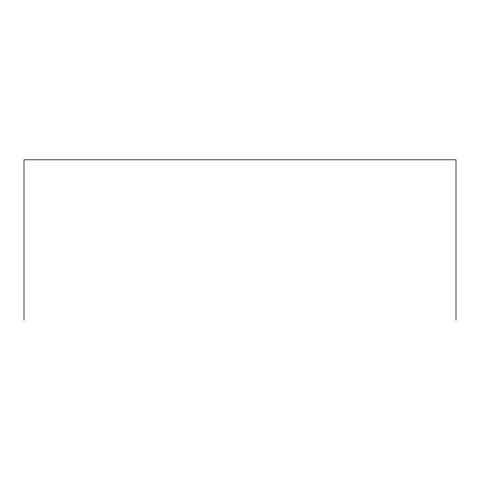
<?xml version="1.0" encoding="UTF-8"?>
<svg xmlns="http://www.w3.org/2000/svg" width="480" height="480" viewBox="0 0 480 480"><rect width="100%" height="100%" fill="white"/><g stroke="black" fill="none" stroke-linecap="round" stroke-linejoin="round"><path stroke-width="0.72" d="M456 320.172L456 159.828L24 159.828L24 320.172"/></g></svg>
